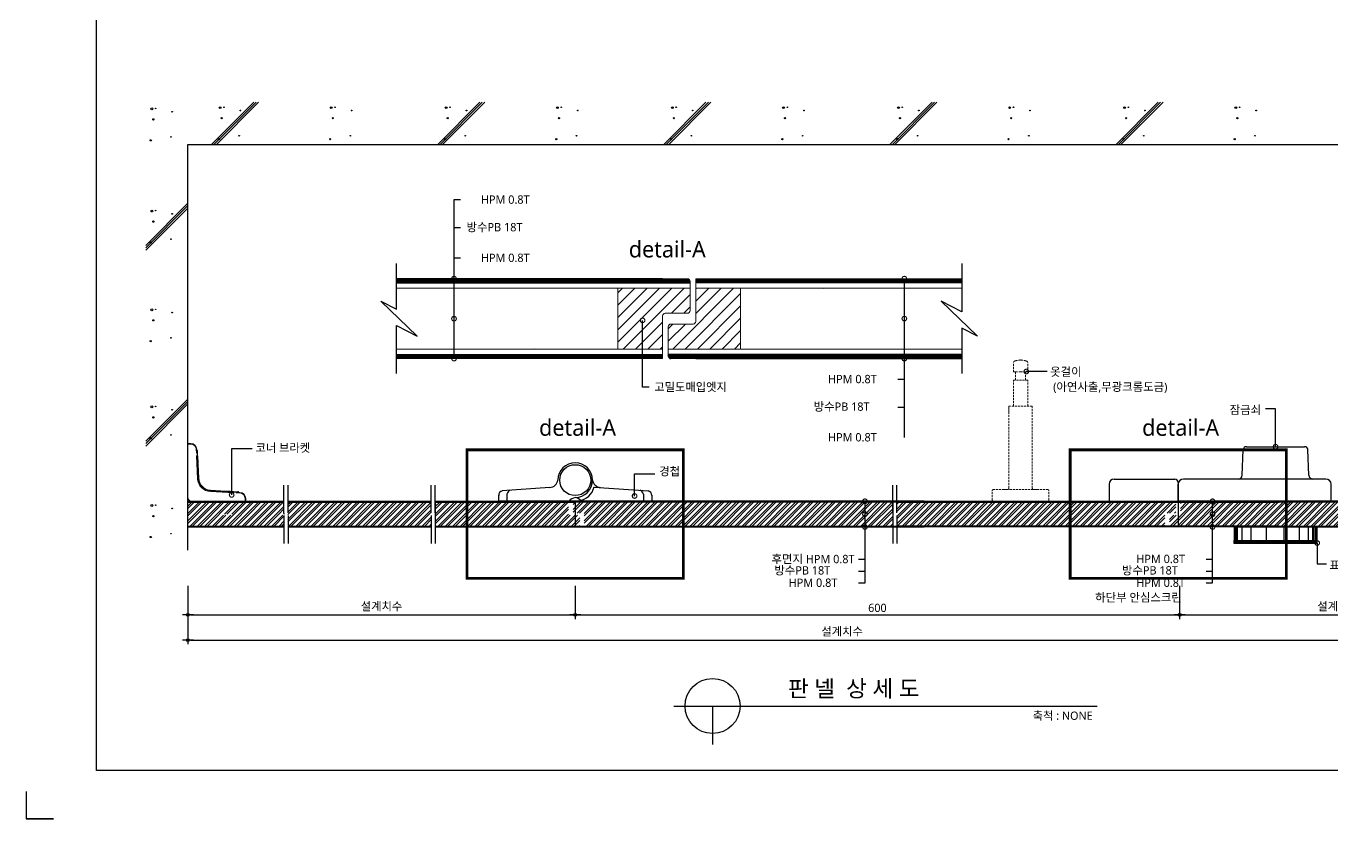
# Model space of a CAD drawing. Extents: x -255 to 8105, y -176 to 5714.
# Drawn here: x -255 to 4489, y -176 to 2705 of the extents above; entities that cross this region are included whole.
import ezdxf
from ezdxf.enums import TextEntityAlignment as Align

# ---------------------------------------------------------------- set-up
doc = ezdxf.new("R2010")
doc.units = 0
doc.header["$LTSCALE"] = 30
doc.linetypes.add('HIDDEN', pattern=[0.375, 0.25, -0.125])
doc.layers.get('0').update_dxf_attribs({"linetype": 'CONTINUOUS'})
doc.layers.get('DEFPOINTS').update_dxf_attribs({"linetype": 'CONTINUOUS'})
for name, color, linetype in [('02---제품선', 4, 'CONTINUOUS'), ('C', 2, 'CONTINUOUS'), ('DIM', 7, 'CONTINUOUS'), ('HAT', 8, 'CONTINUOUS'), ('HID', 9, 'HIDDEN'), ('jc panel', 4, 'CONTINUOUS'), ('TIT', 3, 'CONTINUOUS'), ('경첩', 4, 'CONTINUOUS'), ('문자', 3, 'CONTINUOUS'), ('부자재', 4, 'CONTINUOUS'), ('잠금쇠(회전형)', 4, 'CONTINUOUS'), ('치수', 1, 'CONTINUOUS'), ('판넬', 2, 'CONTINUOUS'), ('해치', 8, 'CONTINUOUS')]:
    doc.layers.add(name, color=color, linetype=linetype)
doc.styles.add('돋움', font='malgun.ttf')
doc.dimstyles.new('10', dxfattribs={"dimscale": 10, "dimtxt": 3, "dimasz": 1, "dimexe": 1.5, "dimexo": 2, "dimgap": 1, "dimtad": 1, "dimdec": 0, "dimlunit": 6, "dimtxsty": '돋움', "dimblk": 'DIMDOT', "dimcen": -1, "dimdle": 1.5, "dimclrt": 3, "dimazin": 3, "dimtfac": 1, "dimtdec": 0, "dimtix": 1, "dimtmove": 2, "dimatfit": 3, "dimldrblk": 'DIMDOT', "dimarcsym": 0})
pattern_1 = [(45, (-182504.132, -197852.349), (-13.4703842, 13.4703842), []), (45, (-182495.151, -197852.349), (-13.4703842, 13.4703842), [])]
pattern_2 = [(45, (47379.286, -6937.001), (-13.47038, 13.47038), []), (45, (47388.266, -6937.001), (-13.47038, 13.47038), [])]
pattern_3 = [(45, (47673.655, -14000), (-22.45064, 22.45064), [])]

# ---------------------------------------------------------------- blocks, each defined once
blk = doc.blocks.new('DIMDOT')
at = {"linetype": 'Continuous'}
blk.add_line((-2, 0), (2, 0), dxfattribs=at)
for radius in [0.5, 0.25]:
    blk.add_circle((0, 0), radius, dxfattribs=at)
blk = doc.blocks.new('*D564')
at = {"layer": 'DEFPOINTS', "color": 0}
for p in [(47967.1, -6070), (49374.2, -6070), (49374.2, -6195.7)]:
    blk.add_point(p, dxfattribs=at)
at = {"layer": 'DIM', "color": 0, "lineweight": -2, "ltscale": 10}
for p, q in [((47967.1, -6090), (47967.1, -6210.7)), ((49374.2, -6090), (49374.2, -6210.7)), ((47977.1, -6195.7), (49364.2, -6195.7))]:
    blk.add_line(p, q, dxfattribs=at)
at = {"layer": 'DIM', "color": 0, "lineweight": -2, "xscale": 10, "yscale": 10, "zscale": 10, "rotation": 180}
blk.add_blockref('DIMDOT', (47967.1, -6195.7), dxfattribs=at)
at = {"layer": 'DIM', "color": 0, "lineweight": -2, "xscale": 10, "yscale": 10, "zscale": 10}
blk.add_blockref('DIMDOT', (49374.2, -6195.7), dxfattribs=at)
at = {"layer": 'DIM', "color": 3, "insert": (48670.6, -6166.1), "char_height": 30, "attachment_point": 5, "style": '돋움'}
blk.add_mtext('설계치수', dxfattribs=at)
blk = doc.blocks.new('*D565')
at = {"layer": 'DEFPOINTS', "color": 0}
for p in [(47967.1, -6070), (52721, -6070), (52721, -6287.2)]:
    blk.add_point(p, dxfattribs=at)
at = {"layer": 'DIM', "color": 0, "lineweight": -2, "ltscale": 10}
for p, q in [((47967.1, -6090), (47967.1, -6302.2)), ((52721, -6090), (52721, -6302.2)), ((47977.1, -6287.2), (52711, -6287.2))]:
    blk.add_line(p, q, dxfattribs=at)
at = {"layer": 'DIM', "color": 0, "lineweight": -2, "xscale": 10, "yscale": 10, "zscale": 10, "rotation": 180}
blk.add_blockref('DIMDOT', (47967.1, -6287.2), dxfattribs=at)
at = {"layer": 'DIM', "color": 0, "lineweight": -2, "xscale": 10, "yscale": 10, "zscale": 10}
blk.add_blockref('DIMDOT', (52721, -6287.2), dxfattribs=at)
at = {"layer": 'DIM', "color": 3, "insert": (50344, -6257.5), "char_height": 30, "attachment_point": 5, "style": '돋움'}
blk.add_mtext('설계치수', dxfattribs=at)
blk = doc.blocks.new('_DOTSMALL')
at = {"color": 0, "linetype": 'ByBlock', "const_width": 0.5}
blk.add_lwpolyline([(-0.0625, 0, 1), (0.0625, 0, 1)], format="xyb", close=True, dxfattribs=at)
blk = doc.blocks.new('A$C63EC304E')
at = {"layer": '치수', "color": 1, "xscale": 2.5, "yscale": 2.5, "zscale": 2.5, "rotation": 234.3098741996962}
blk.add_blockref('_DOTSMALL', (0.31, 0.31), dxfattribs=at)
blk = doc.blocks.new('A$C2BC9653E')
at = {"layer": '치수', "xscale": 0.3333333333333333, "yscale": 0.3333333333333333, "zscale": 0.3333333333333333}
blk.add_blockref('A$C63EC304E', (0, 0), dxfattribs=at)
blk = doc.blocks.new('A$C7FC71301')
at = {"layer": '치수', "rotation": 180}
blk.add_blockref('A$C2BC9653E', (0.21, 0.21), dxfattribs=at)
blk = doc.blocks.new('A$C4A20372B')
at = {"layer": '치수'}
blk.add_blockref('A$C7FC71301', (0, 0), dxfattribs=at)
blk = doc.blocks.new('A$C566469F5')
at = {"layer": '치수'}
blk.add_blockref('A$C4A20372B', (0, 0), dxfattribs=at)
blk = doc.blocks.new('A$C7E317CD4')
at = {"layer": '해치', "xscale": 2, "yscale": 2, "zscale": 2}
blk.add_blockref('A$C566469F5', (0, 0), dxfattribs=at)
blk = doc.blocks.new('A$C601D7F27')
at = {"layer": '치수'}
blk.add_blockref('A$C7E317CD4', (0, 0), dxfattribs=at)
blk = doc.blocks.new('A$C38802C08')
at = {"layer": '치수'}
blk.add_blockref('A$C601D7F27', (0, 0), dxfattribs=at)
blk = doc.blocks.new('*D566')
at = {"layer": 'DEFPOINTS', "color": 0}
for p in [(51570.1, -6070), (52721, -6070), (52721, -6195.7)]:
    blk.add_point(p, dxfattribs=at)
at = {"layer": 'DIM', "color": 0, "lineweight": -2, "ltscale": 10}
for p, q in [((51570.1, -6090), (51570.1, -6210.7)), ((52721, -6090), (52721, -6210.7)), ((51580.1, -6195.7), (52711, -6195.7))]:
    blk.add_line(p, q, dxfattribs=at)
at = {"layer": 'DIM', "color": 0, "lineweight": -2, "xscale": 10, "yscale": 10, "zscale": 10, "rotation": 180}
blk.add_blockref('DIMDOT', (51570.1, -6195.7), dxfattribs=at)
at = {"layer": 'DIM', "color": 0, "lineweight": -2, "xscale": 10, "yscale": 10, "zscale": 10}
blk.add_blockref('DIMDOT', (52721, -6195.7), dxfattribs=at)
at = {"layer": 'DIM', "color": 3, "insert": (52145.5, -6166.1), "char_height": 30, "attachment_point": 5, "style": '돋움'}
blk.add_mtext('설계치수', dxfattribs=at)
blk = doc.blocks.new('*D567')
at = {"layer": 'DEFPOINTS', "color": 0}
for p in [(49374.2, -6070), (51570.1, -6070), (51570.1, -6195.7)]:
    blk.add_point(p, dxfattribs=at)
at = {"layer": 'DIM', "color": 0, "lineweight": -2, "ltscale": 10}
for p, q in [((49374.2, -6090), (49374.2, -6210.7)), ((51570.1, -6090), (51570.1, -6210.7)), ((49384.2, -6195.7), (51560.1, -6195.7))]:
    blk.add_line(p, q, dxfattribs=at)
at = {"layer": 'DIM', "color": 0, "lineweight": -2, "xscale": 10, "yscale": 10, "zscale": 10, "rotation": 180}
blk.add_blockref('DIMDOT', (49374.2, -6195.7), dxfattribs=at)
at = {"layer": 'DIM', "color": 0, "lineweight": -2, "xscale": 10, "yscale": 10, "zscale": 10}
blk.add_blockref('DIMDOT', (51570.1, -6195.7), dxfattribs=at)
at = {"layer": 'DIM', "color": 3, "insert": (50472.1, -6170.2), "char_height": 30, "attachment_point": 5, "style": '돋움'}
blk.add_mtext('600', dxfattribs=at)
blk = doc.blocks.new('A$C06B31977')
for p, q in [((1.26, 11.06), (1.26, 21.17)), ((1.26, 10.11), (1.26, 0))]:
    blk.add_line(p, q)
blk = doc.blocks.new('UNI-17', base_point=(47634, -6761))
h = blk.add_hatch()
h.set_pattern_fill('STEEL', color=252)
h.set_pattern_definition([(45, (47647.5265, -7015.817), (-2.245064, 2.245064), []), (45, (47647.5265, -7014.2294), (-2.245064, 2.245064), [])])
h.paths.add_polyline_path([(49519.6, -4973.9), (48935.9, -4973.9, -0.414214), (48933.8, -4975.9), (48933.8, -4988.4), (49519.6, -4988.4)])
h.paths.add_polyline_path([(49781.6, -4973.9), (49691.6, -4973.9), (49519.6, -4973.9), (49519.6, -4988.4), (49791.6, -4988.4), (49791.6, -4983.9, 0.414214)])
h.paths.add_polyline_path([(48933.8, -4975.9), (48933.8, -4973.9), (48725.3, -4973.9), (48725.3, -4988.4), (48933.8, -4988.4)])
h.paths.add_polyline_path([(49691.6, -5249.7), (48933.8, -5249.7), (48933.8, -5262.2, -0.414214), (48935.9, -5264.3), (49689.6, -5264.3, -0.427305), (49691.6, -5262.1)])
h.paths.add_polyline_path([(48933.8, -5249.7), (48725.3, -5249.7), (48725.3, -5264.3), (48931.7, -5264.3, -0.156999), (48932.1, -5263, -0.241509), (48933.8, -5262.2)])
h.paths.add_polyline_path([(49984.2, -5249.7), (49712.2, -5249.7), (49712.2, -5254.3, 0.414214), (49722.2, -5264.3), (49812.2, -5264.3), (49984.2, -5264.3)])
h.paths.add_polyline_path([(50570, -5249.7), (49984.2, -5249.7), (49984.2, -5264.3), (50567.9, -5264.3, -0.414214), (50570, -5262.2)])
h.paths.add_polyline_path([(50570, -4975.9, -0.414214), (50567.9, -4973.9), (49812.2, -4973.9), (49812.2, -4988.4), (50570, -4988.4)])
h.paths.add_polyline_path([(50778.5, -4973.9), (50572.1, -4973.9, -0.156999), (50571.7, -4975.1, -0.241509), (50570, -4975.9), (50570, -4988.4), (50778.5, -4988.4)])
h.paths.add_polyline_path([(50778.5, -5249.7), (50570, -5249.7), (50570, -5262.2, -0.241509), (50571.7, -5263, -0.156999), (50572.1, -5264.3), (50778.5, -5264.3)])
h = blk.add_hatch()
h.set_pattern_fill('ANSI31', color=5, scale=10)
h.set_pattern_definition(pattern_3)
h.paths.add_polyline_path([(49781.6, -5099.3, 0.414214), (49791.6, -5089.3), (49791.6, -5008.4), (49528.8, -5008.4), (49528.8, -5229.7), (49691.6, -5229.7), (49691.6, -5109.3, -0.414214), (49701.6, -5099.3)])
h = blk.add_hatch()
h.set_pattern_fill('ANSI31', color=5, scale=10)
h.set_pattern_definition(pattern_3)
edge = h.paths.add_edge_path()
edge.add_line((49975, -5008.4), (49812.2, -5008.4))
edge.add_line((49812.2, -5008.4), (49812.2, -5128.8))
edge.add_arc((49802.2, -5128.8), 10, 270, 360, ccw=False)
edge.add_line((49802.2, -5138.8), (49722.2, -5138.8))
edge.add_arc((49722.2, -5148.8), 10, 90, 180)
edge.add_line((49712.2, -5148.8), (49712.2, -5229.7))
edge.add_line((49712.2, -5229.7), (49975, -5229.7))
edge.add_line((49975, -5229.7), (49975, -5008.4))
at = {"layer": 'HAT'}
h = blk.add_hatch(dxfattribs=at)
h.set_pattern_fill('ANSI32', color=256, scale=2, style=0)
h.set_pattern_definition(pattern_1)
h.paths.add_polyline_path([(47967.1, -5786.2), (47967.1, -5829.5), (48086.1, -5829.5), (48086.1, -5786.2)])
h.paths.add_polyline_path([(48086.1, -5829.5), (48127.6, -5829.5), (48127.6, -5786.2), (48086.1, -5786.2)])
edge = h.paths.add_edge_path()
edge.add_line((48127.6, -5786.2), (48127.6, -5829.5))
edge.add_line((48127.6, -5829.5), (48323.9, -5829.5))
edge.add_spline(control_points=[(48323.9, -5829.5), (48324.2, -5828.7), (48320.9, -5827), (48316.1, -5825)], knot_values=[3.353086, 3.353086, 3.353086, 3.353086, 4.456955, 4.456955, 4.456955, 4.456955], degree=3, periodic=0)
edge.add_line((48316.1, -5825), (48316.1, -5786.2))
edge.add_line((48316.1, -5786.2), (48127.6, -5786.2))
edge = h.paths.add_edge_path()
edge.add_line((48316.1, -5872.9), (48316.1, -5834.6))
edge.add_spline(control_points=[(48316.1, -5834.6), (48310.4, -5832.5), (48299.9, -5828.4), (48316.3, -5830.2), (48321, -5830.1)], knot_values=[0.228113, 0.228113, 0.228113, 0.228113, 1.423798, 2.82262, 2.82262, 2.82262, 2.82262], degree=3, periodic=0)
edge.add_line((48304, -5829.5), (48127.6, -5829.5))
edge.add_line((48127.6, -5829.5), (48127.6, -5833))
edge.add_line((48127.6, -5833), (48086.1, -5833))
edge.add_line((48086.1, -5833), (48086.1, -5829.5))
edge.add_line((48086.1, -5829.5), (47967.1, -5829.5))
edge.add_line((47967.1, -5829.5), (47967.1, -5872.9))
edge.add_line((47967.1, -5872.9), (48316.1, -5872.9))
h = blk.add_hatch(dxfattribs=at)
h.set_pattern_fill('ANSI32', color=256, scale=2, style=0)
h.set_pattern_definition([(45, (48590.94, -5829.523), (-13.4704, 13.4704), []), (45, (48599.92, -5829.523), (-13.4704, 13.4704), [])])
h.paths.add_polyline_path([(48851.2, -5786.2), (48330.7, -5786.2), (48330.7, -5872.9), (48851.2, -5872.9)])
h = blk.add_hatch(dxfattribs=at)
h.set_pattern_fill('ANSI32', color=256, scale=2, style=0)
h.set_pattern_definition(pattern_2)
h.paths.add_polyline_path([(48865.8, -5786.2), (48865.8, -5872.9), (49390.4, -5872.9), (49390.4, -5832.9), (49350.4, -5832.9), (49350.4, -5786.2)])
h = blk.add_hatch(dxfattribs=at)
h.set_pattern_fill('ANSI32', color=256, scale=2, style=0)
h.set_pattern_definition(pattern_2)
h.paths.add_polyline_path([(50527.8, -5872.9), (50527.8, -5786.2), (49367.1, -5786.2), (49367.1, -5826.2), (49407.1, -5826.2), (49407.1, -5872.9)])
h = blk.add_hatch(dxfattribs=at)
h.set_pattern_fill('ANSI32', color=256, scale=2, style=0)
h.set_pattern_definition(pattern_1)
edge = h.paths.add_edge_path()
edge.add_line((51161.2, -5786.2), (50542.5, -5786.2))
edge.add_line((50542.5, -5786.2), (50542.5, -5825))
edge.add_spline(control_points=[(50542.5, -5825), (50547.3, -5827), (50550.6, -5828.7), (50550.3, -5829.5)], knot_values=[3.353086, 3.353086, 3.353086, 3.353086, 4.456955, 4.456955, 4.456955, 4.456955], degree=3, periodic=0)
edge.add_line((50550.5, -5829.5), (51161.2, -5829.5))
edge.add_line((51161.2, -5829.5), (51161.2, -5786.2))
h.paths.add_polyline_path([(51556.8, -5786.2), (51161.2, -5786.2), (51161.2, -5829.5), (51516.8, -5829.5), (51516.8, -5826.2), (51556.8, -5826.2)])
h.paths.add_polyline_path([(51516.8, -5829.5), (51161.2, -5829.5), (51161.2, -5872.9), (51516.8, -5872.9)])
edge = h.paths.add_edge_path()
edge.add_line((51161.2, -5829.5), (50550.3, -5829.5))
edge.add_spline(control_points=[(50550.3, -5829.5), (50550.2, -5829.7), (50548.3, -5830.9), (50525.2, -5828), (50536.8, -5832.5), (50542.5, -5834.6)], knot_values=[0.228113, 0.228113, 0.228113, 0.228113, 0.492187, 2.157402, 3.353086, 3.353086, 3.353086, 3.353086], degree=3, periodic=0)
edge.add_spline(control_points=[(50535.6, -5829.7), (50535.4, -5829.8), (50534.9, -5830), (50533.6, -5830.1), (50532.7, -5830.1)], knot_values=[2.82262, 2.82262, 2.82262, 2.82262, 3.015951, 3.282344, 3.282344, 3.282344, 3.282344], degree=3, periodic=0)
edge.add_line((50542.5, -5834.6), (50542.5, -5872.9))
edge.add_line((50542.5, -5872.9), (51161.2, -5872.9))
edge.add_line((51161.2, -5872.9), (51161.2, -5829.5))
h = blk.add_hatch(dxfattribs=at)
h.set_pattern_fill('ANSI32', color=256, scale=2, style=0)
h.set_pattern_definition([(45, (51927.938, -5829.523), (-13.4704, 13.4704), []), (45, (51936.918, -5829.523), (-13.4704, 13.4704), [])])
h.paths.add_polyline_path([(52322.4, -5786.2), (51573.4, -5786.2), (51573.4, -5832.9), (51533.4, -5832.9), (51533.4, -5872.9), (52322.4, -5872.9)])
for p, q in [((47967.1, -4485.8), (53138.7, -4485.8)), ((47967.1, -5960.8), (47967.1, -4485.8))]:
    blk.add_line(p, q)
at = {"color": 4}
for p, q in [((50278.5, -5009.3), (50277.5, -5008.4)), ((49225.3, -5228.8), (49226.3, -5229.7))]:
    blk.add_line(p, q, dxfattribs=at)
at = {"color": 2}
for p, q in [((48865.8, -5782.9), (48865.8, -5876.2)), ((49374.2, -5782.9), (49374.2, -5876.2)), ((50527.8, -5786.2), (50527.8, -5872.9)), ((51565.1, -5782.9), (51565.1, -5876.2)), ((47379.3, -6837), (47379.3, -6937)), ((47379.3, -6837), (47379.3, -6937)), ((47379.3, -6837), (47379.3, -6937)), ((47379.3, -6837), (47379.3, -6937)), ((47379.3, -6937), (47479.3, -6937)), ((47379.3, -6937), (47379.3, -6937)), ((47379.3, -6937), (47379.3, -6937)), ((47479.3, -6937), (47379.3, -6937))]:
    blk.add_line(p, q, dxfattribs=at)
for points in [[(47634.4, -1222.8), (54886.8, -1222.8), (54886.8, -6761.2), (47634.4, -6761.2)], [(47634.4, -1222.8), (54886.8, -1222.8), (54886.8, -6761.2), (47634.4, -6761.2)], [(47634.4, -1222.8), (55616.4, -1222.8), (55616.4, -6761.2), (47634.4, -6761.2)]]:
    blk.add_lwpolyline(points, close=True, dxfattribs=at)
at = {"color": 2, "linetype": 'HIDDEN', "ltscale": 5, "const_width": 10}
for points in [[(48981.5, -5595.8), (49766.8, -5595.8), (49766.8, -6063.2), (48981.5, -6063.2)], [(51172.5, -5595.8), (51957.7, -5595.8), (51957.7, -6063.2), (51172.5, -6063.2)]]:
    blk.add_lwpolyline(points, close=True, dxfattribs=at)
at = {"layer": '02---제품선'}
for p, q in [((51797.8, -5687.7), (51801, -5596.3)), ((51813.4, -5584.4), (52024, -5584.4)), ((52039.6, -5687.7), (52036.4, -5596.3)), ((51313.9, -5720.8), (51313.9, -5782.9)), ((51332.5, -5702.2), (51552.7, -5702.2)), ((51565.1, -5714.6), (51565.1, -5782.9)), ((51565.1, -5782.9), (51565.1, -5720.8)), ((51769.8, -5702.2), (51583.7, -5702.2)), ((51782.8, -5702.2), (51769.8, -5702.2)), ((52054.6, -5702.2), (51782.8, -5702.2)), ((52101.7, -5702.2), (52054.6, -5702.2)), ((52120.3, -5782.9), (52120.3, -5720.8)), ((51313.9, -5782.9), (51565.1, -5782.9)), ((52120.3, -5782.9), (51565.1, -5782.9))]:
    blk.add_line(p, q, dxfattribs=at)
for centre, radius, start, end in [((51813.4, -5596.8), 12.4, 90, 178), ((52024, -5596.8), 12.4, 2, 90), ((51782.8, -5687.2), 15, 270, 358), ((52054.6, -5687.2), 15, 182, 270), ((51332.5, -5720.8), 18.6, 90, 180), ((51552.7, -5714.6), 12.4, 0, 90), ((51583.7, -5720.8), 18.6, 90, 180), ((52101.7, -5720.8), 18.6, 0, 90)]:
    blk.add_arc(centre, radius, start, end, dxfattribs=at)
at = {"layer": 'C'}
for p, q in [((48725.3, -4988.4), (49791.6, -4988.4)), ((50778.5, -4988.4), (49812.2, -4988.4)), ((48725.3, -5249.7), (49691.6, -5249.7)), ((50778.5, -5249.7), (49712.2, -5249.7)), ((47967.1, -5786.2), (48316.1, -5786.2)), ((48330.7, -5786.2), (48851.2, -5786.2)), ((48865.8, -5786.2), (49374.2, -5786.2)), ((50642, -5786.2), (49374.2, -5786.2)), ((50542.5, -5786.2), (51565.1, -5786.2)), ((51565.1, -5786.2), (51932.2, -5786.2)), ((52322.4, -5786.2), (51932.2, -5786.2)), ((47967.1, -5872.9), (48316.1, -5872.9)), ((48330.7, -5872.9), (48851.2, -5872.9)), ((48865.8, -5872.9), (49390.4, -5872.9)), ((49374.2, -5872.9), (50642, -5872.9)), ((51565.1, -5872.9), (50542.5, -5872.9)), ((51932.2, -5872.9), (51565.1, -5872.9)), ((51932.2, -5872.9), (52322.4, -5872.9))]:
    blk.add_line(p, q, dxfattribs=at)
at = {"layer": 'HID', "lineweight": 15}
for p, q in [((50966.2, -5312.7), (50966.2, -5277.2)), ((50966.2, -5312.7), (50974.1, -5312.7)), ((50974.1, -5312.7), (50992.2, -5312.7)), ((50974.1, -5312.7), (50974.1, -5342.5)), ((51010.3, -5312.7), (50992.2, -5312.7)), ((51018.2, -5312.7), (51010.3, -5312.7)), ((51010.3, -5312.7), (51010.3, -5342.5)), ((51018.2, -5312.7), (51018.2, -5277.2)), ((50966.2, -5437.6), (50966.2, -5342.5)), ((51018.2, -5342.5), (50966.2, -5342.5)), ((51018.2, -5437.6), (51018.2, -5342.5)), ((51034.9, -5437.6), (50949.5, -5437.6)), ((50949.5, -5461.3), (50949.5, -5437.6)), ((50949.5, -5735.2), (50949.5, -5437.6)), ((51034.9, -5735.2), (51034.9, -5437.6)), ((50944.5, -5740.2), (50894, -5740.2)), ((51049.9, -5740.2), (50934.5, -5740.2)), ((51039.9, -5740.2), (51090.4, -5740.2)), ((50889, -5777.9), (50889, -5745.2)), ((51090.4, -5782.9), (50894, -5782.9)), ((51095.4, -5777.9), (51095.4, -5745.2)), ((51643.8, -5782.9), (51675.4, -5782.9)), ((51675.4, -5782.9), (51865.4, -5782.9))]:
    blk.add_line(p, q, dxfattribs=at)
for centre, radius, start, end in [((50974.9, -5282.4), 10.2, 101.3021, 148.9655), ((50997.2, -5354.6), 85.6, 93.3455, 106.4545), ((50987.2, -5354.6), 85.6, 73.5455, 86.6545), ((51009.5, -5282.4), 10.2, 31.0345, 78.6979), ((50894, -5745.2), 5, 90, 180), ((50944.5, -5735.2), 5, 270, 0), ((51039.9, -5735.2), 5, 180, 270), ((51090.4, -5745.2), 5, 0, 90), ((50894, -5777.9), 5, 180, 270), ((51090.4, -5777.9), 5, 270, 0)]:
    blk.add_arc(centre, radius, start, end, dxfattribs=at)
at = {"layer": 'jc panel', "color": 3, "lineweight": 20}
for p, q in [((49812.2, -4973.9), (49812.2, -5128.8)), ((48725.3, -5008.4), (49791.6, -5008.4)), ((49528.8, -5008.4), (49528.8, -5229.7)), ((49791.6, -5089.3), (49791.6, -4983.9)), ((50778.5, -5008.4), (49812.2, -5008.4)), ((49975, -5008.4), (49975, -5229.7)), ((49691.6, -5109.3), (49691.6, -5264.3)), ((49701.6, -5099.3), (49781.6, -5099.3)), ((49712.2, -5254.3), (49712.2, -5148.8)), ((49802.2, -5138.8), (49722.2, -5138.8)), ((48725.3, -5229.7), (49691.6, -5229.7)), ((50778.5, -5229.7), (49712.2, -5229.7))]:
    blk.add_line(p, q, dxfattribs=at)
for centre, start, end in [((49781.6, -4983.9), 0, 90), ((49701.6, -5109.3), 90, 180), ((49781.6, -5089.3), 270, 0), ((49722.2, -5148.8), 90, 180), ((49802.2, -5128.8), 270, 0)]:
    blk.add_arc(centre, 10, start, end, dxfattribs=at)
at = {"layer": 'TIT', "color": 7}
for p, q in [((49733.1, -6526.8), (51270.9, -6526.8)), ((49873.1, -6526.8), (49873.1, -6666.8))]:
    blk.add_line(p, q, dxfattribs=at)
blk.add_circle((49873.1, -6526.8), 100, dxfattribs=at)
at = {"layer": '경첩', "color": 4, "linetype": 'Continuous', "lineweight": 15}
for p, q in [((47967.1, -5572.9), (47977.7, -5572.9)), ((47967.1, -5575.2), (47967.1, -5572.9)), ((47967.1, -5595.3), (47967.1, -5575.2)), ((47977.7, -5575.2), (47967.1, -5575.2)), ((47967.1, -5598.5), (47967.1, -5596.2)), ((47977.7, -5575.2), (47977.7, -5572.9)), ((47997.9, -5607.4), (47997.3, -5593.9)), ((47999.6, -5593.8), (48000.7, -5617.1)), ((47967.1, -5598.5), (47967.1, -5768.9)), ((48002.3, -5700.9), (47998.4, -5617.2)), ((48001.4, -5598.4), (47999.9, -5599.9)), ((48002.4, -5603.9), (48000.2, -5606.2)), ((48000.7, -5617.1), (48004.7, -5700.8)), ((48003.6, -5629.2), (48001.4, -5631.4)), ((48003.9, -5635.5), (48001.7, -5637.7)), ((48004.1, -5638.6), (48001.8, -5640.8)), ((48004.4, -5644.9), (48002.1, -5647.1)), ((48002.4, -5603.9), (48003.6, -5629.2)), ((48004.1, -5638.6), (48004.4, -5644.9)), ((48004.5, -5648.1), (48002.3, -5650.3)), ((48005.8, -5674.8), (48003.5, -5677.1)), ((48005.8, -5674.9), (48003.5, -5677.2)), ((48006, -5678.9), (48003.7, -5681.1)), ((48006.1, -5681.1), (48003.8, -5683.3)), ((48006.5, -5689.7), (48004.2, -5691.9)), ((48006.5, -5690.6), (48004.3, -5692.8)), ((48004.5, -5648.1), (48005.8, -5674.8)), ((48005.8, -5674.9), (48006, -5678.9)), ((48006.1, -5681.1), (48006.5, -5689.7)), ((48006.5, -5689.7), (48006.5, -5690.6)), ((48006.5, -5690.6), (48006.7, -5693.8)), ((48006.7, -5693.8), (48004.4, -5696)), ((48006.7, -5694.7), (48004.5, -5696.9)), ((48007.2, -5703.2), (48005.1, -5705.3)), ((48007.4, -5705.3), (48005.4, -5707.3)), ((48008.1, -5708.7), (48006.2, -5710.7)), ((48006.2, -5710.7), (48008.1, -5708.8)), ((48006.7, -5693.8), (48006.7, -5694.7)), ((48006.7, -5694.7), (48007, -5700.7)), ((48009.5, -5713.6), (48007.7, -5715.4)), ((48011.1, -5717.4), (48009.3, -5719.1)), ((48012.2, -5719.6), (48010.5, -5721.3)), ((48014.7, -5723.7), (48013, -5725.4)), ((48016.1, -5725.6), (48014.4, -5727.3)), ((48026.2, -5735.2), (48024.6, -5736.9)), ((48028.2, -5736.5), (48026.5, -5738.2)), ((48032.5, -5738.8), (48030.8, -5740.6)), ((48034.8, -5739.8), (48033, -5741.6)), ((47981.1, -5782.9), (48151.4, -5782.9)), ((48039.8, -5741.5), (48037.9, -5743.4)), ((48132.7, -5751.5), (48049, -5747.6)), ((48049.1, -5745.3), (48132.8, -5749.2)), ((48049.2, -5742.9), (48051.4, -5743)), ((48049.2, -5742.9), (48105, -5745.6)), ((48051.4, -5743), (48049.2, -5745.3)), ((48105, -5745.6), (48102.8, -5747.8)), ((48111.3, -5745.9), (48109.1, -5748.1)), ((48114.4, -5746), (48112.2, -5748.2)), ((48120.8, -5746.3), (48118.5, -5748.5)), ((48120.8, -5746.3), (48150.7, -5747.7)), ((48132.8, -5749.2), (48156.2, -5750.3)), ((48156, -5752.6), (48142.5, -5752)), ((48151.5, -5748.5), (48150, -5750)), ((48151.5, -5748.5), (48150.7, -5747.7)), ((48153.7, -5782.9), (48151.4, -5782.9)), ((48174.7, -5782.9), (48154.7, -5782.9)), ((48174.7, -5782.9), (48174.7, -5772.2)), ((48174.7, -5772.2), (48177.1, -5772.2)), ((48177.1, -5782.9), (48174.7, -5782.9)), ((48177.1, -5772.2), (48177.1, -5782.9))]:
    blk.add_line(p, q, dxfattribs=at)
at = {"layer": '경첩', "color": 4, "linetype": 'Continuous', "lineweight": 15, "flags": 128}
for points in [[(47997.3, -5593.9), (47997.7, -5593.8), (47998.2, -5593.8), (47998.6, -5593.8), (47998.9, -5593.8), (47999.2, -5593.8), (47999.4, -5593.8), (47999.6, -5593.8), (47999.6, -5593.8)], [(48000.7, -5617.1), (48000.7, -5617.1), (48000.5, -5617.1), (48000.3, -5617.1), (48000, -5617.1), (47999.7, -5617.1), (47999.3, -5617.2), (47998.8, -5617.2), (47998.4, -5617.2)], [(48002.2, -5599.2), (48002, -5599), (48001.9, -5598.8), (48001.7, -5598.7), (48001.6, -5598.6), (48001.5, -5598.5), (48001.4, -5598.4), (48001.4, -5598.4), (48001.4, -5598.4)], [(48002.2, -5599.2), (48002.2, -5600.2), (48002.3, -5601.3), (48002.4, -5602.6), (48002.4, -5603.9)], [(48003.6, -5629.2), (48003.7, -5630.4), (48003.7, -5631.6), (48003.8, -5632.7), (48003.8, -5633.6), (48003.9, -5634.4), (48003.9, -5635), (48003.9, -5635.3), (48003.9, -5635.5)], [(48005.8, -5674.8), (48005.8, -5674.9), (48005.8, -5674.9)], [(48006, -5678.9), (48006, -5679.6), (48006, -5680.3), (48006.1, -5681.1)], [(48004.7, -5700.8), (48004.6, -5700.8), (48004.5, -5700.8), (48004.3, -5700.9), (48004, -5700.9), (48003.6, -5700.9), (48003.2, -5700.9), (48002.8, -5700.9), (48002.3, -5700.9)], [(48007.2, -5703.2), (48007.4, -5704.7), (48007.4, -5705.3)], [(48008.1, -5708.7), (48008.1, -5708.7), (48008.1, -5708.7)], [(48049.1, -5745.3), (48049.1, -5745.3), (48049.1, -5745.4), (48049.1, -5745.7), (48049, -5745.9), (48049, -5746.3), (48049, -5746.7), (48049, -5747.1), (48049, -5747.6)], [(48105, -5745.6), (48106.1, -5745.6), (48107.2, -5745.7), (48108.1, -5745.7), (48109, -5745.7), (48109.8, -5745.8), (48110.5, -5745.8), (48110.9, -5745.8), (48111.2, -5745.8), (48111.3, -5745.9)], [(48114.4, -5746), (48114.6, -5746), (48114.9, -5746), (48115.5, -5746.1), (48116.3, -5746.1), (48117.3, -5746.1), (48118.3, -5746.2), (48119.5, -5746.2), (48120.8, -5746.3)], [(48132.8, -5749.2), (48132.8, -5749.2), (48132.8, -5749.4), (48132.8, -5749.6), (48132.8, -5749.9), (48132.8, -5750.2), (48132.8, -5750.6), (48132.7, -5751.1), (48132.7, -5751.5)], [(48156, -5752.6), (48156.1, -5752.2), (48156.1, -5751.7), (48156.1, -5751.3), (48156.1, -5751), (48156.1, -5750.7), (48156.1, -5750.5), (48156.1, -5750.3), (48156.2, -5750.3)]]:
    blk.add_lwpolyline(points, dxfattribs=at)
at = {"layer": '경첩', "color": 4, "linetype": 'Continuous', "lineweight": 15}
for centre, radius, start, end in [((47977.7, -5594.8), 21.9, 2.6983, 90), ((47977.7, -5594.8), 19.6, 2.6983, 90), ((48051.3, -5698.6), 49, 182.6983, 267.3017), ((48051.3, -5698.6), 46.7, 182.6983, 267.3017), ((48051.3, -5698.6), 44.3, 182.6983, 185.9088), ((48051.3, -5698.6), 44.3, 188.6056, 193.1623), ((48051.3, -5698.6), 44.3, 193.2431, 199.766), ((48051.3, -5698.6), 44.3, 199.766, 204.9948), ((48051.3, -5698.6), 44.3, 208.1736, 214.3849), ((48051.3, -5698.6), 44.3, 214.3855, 217.4388), ((48051.3, -5698.6), 44.3, 217.4392, 235.6151), ((48051.3, -5698.7), 44.3, 235.6142, 238.7009), ((48051.3, -5698.6), 44.3, 238.7002, 245.0052), ((48051.3, -5698.6), 44.3, 248.2494, 255.0002), ((47981.1, -5768.9), 14, 180, 270), ((48051.3, -5698.6), 44.3, 255, 267.3017), ((48155.1, -5772.2), 19.6, 0, 87.3017), ((48155.1, -5772.2), 21.9, 0, 87.3017)]:
    blk.add_arc(centre, radius, start, end, dxfattribs=at)
at = {"layer": '부자재'}
for p, q in [((49282, -5732.8), (49109.1, -5744.9)), ((49442.9, -5730.9), (49638.9, -5744.8)), ((49096.1, -5760.8), (49096.1, -5782.9)), ((49374.2, -5782.9), (49096.1, -5782.9)), ((49126.1, -5756.7), (49126.1, -5782.9)), ((49388.4, -5782.9), (49652.2, -5782.9)), ((49622.2, -5756.7), (49622.2, -5782.9)), ((49652.2, -5760.8), (49652.2, -5782.9))]:
    blk.add_line(p, q, dxfattribs=at)
at = {"layer": '부자재', "color": 1}
blk.add_circle((49374.2, -5705.9), 56.2, dxfattribs=at)
at = {"layer": '부자재'}
for centre, radius, start, end in [((49374.2, -5705.9), 63, 270, 180), ((49280.4, -5701.8), 31, 272.9231, 352.4724), ((49376.4, -5714.2), 68.6, 280.084, 345.9792), ((49467.9, -5701.8), 31, 187.5276, 267.0769), ((49112.9, -5761.2), 16.8, 101.7765, 181.6712), ((49146.6, -5762.3), 21.2, 113.4077, 164.5497), ((49382.7, -5807.4), 39.5, 102.5267, 141.5475), ((49365.6, -5807.4), 39.5, 43.1003, 77.4733), ((49601.8, -5762.3), 21.2, 15.4503, 67.3004), ((49635.4, -5761.2), 16.8, 358.3288, 78.2235)]:
    blk.add_arc(centre, radius, start, end, dxfattribs=at)
at = {"layer": '잠금쇠(회전형)', "linetype": 'Continuous', "lineweight": 15}
for p, q in [((51768.5, -5876.9), (52068.9, -5876.9)), ((51768.5, -5876.9), (51768.5, -5925.2)), ((51769.4, -5876.9), (51769.4, -5925.2)), ((52068.9, -5876.9), (52068.9, -5925.2)), ((51767.5, -5925.2), (52069.9, -5925.2)), ((51767.5, -5934.5), (51767.5, -5925.2)), ((52069.9, -5934.5), (52069.9, -5925.2)), ((51767.5, -5934.2), (52069.9, -5934.2))]:
    blk.add_line(p, q, dxfattribs=at)
at = {"layer": '치수'}
for p, q in [((48933.8, -4687.1), (48933.8, -5264.3)), ((48957.6, -4687.1), (48933.8, -4687.1)), ((48957.6, -4788.9), (48933.8, -4788.9)), ((48957.6, -4898.7), (48933.8, -4898.7)), ((50570, -5551), (50570, -4973.9)), ((49618.9, -5368.2), (49618.9, -5125.3)), ((51089.1, -5311.3), (51013.1, -5311.3)), ((50546.2, -5339.4), (50570, -5339.4)), ((49642.6, -5368.2), (49618.9, -5368.2)), ((50546.2, -5441.1), (50570, -5441.1)), ((51918.7, -5447.1), (51882, -5447.1)), ((51918.7, -5584.4), (51918.7, -5447.1)), ((48126.5, -5591.2), (48200.7, -5591.2)), ((48126.5, -5759.6), (48126.5, -5591.2)), ((49589.8, -5763.6), (49589.8, -5682.7)), ((49589.8, -5682.7), (49663.9, -5682.7)), ((50427.1, -6079.4), (50427.1, -5782.9)), ((51690, -6079.4), (51690, -5782.9)), ((52069.9, -5934.5), (52069.9, -6010.2)), ((50403.3, -5992.6), (50427.1, -5992.6)), ((51666.2, -5992.6), (51690, -5992.6)), ((52069.9, -6010.2), (52104.2, -6010.2)), ((50403.3, -6036.2), (50427.1, -6036.2)), ((51666.2, -6036.2), (51690, -6036.2)), ((50403.3, -6079.4), (50427.1, -6079.4)), ((51666.2, -6079.4), (51690, -6079.4))]:
    blk.add_line(p, q, dxfattribs=at)
for points in [[(48725.3, -5318.9), (48725.3, -5143.8), (48800.1, -5182.6), (48668.3, -5055.5), (48725.3, -5084.9), (48725.3, -4919.2)], [(50778.5, -4919.2), (50778.5, -5094.3), (50703.7, -5055.5), (50835.5, -5182.6), (50778.5, -5153.2), (50778.5, -5318.9)]]:
    blk.add_lwpolyline(points, dxfattribs=at)
at = {"layer": '판넬', "color": 1}
for p, q in [((49691.6, -4973.9), (48725.3, -4973.9)), ((49691.6, -4973.9), (49781.6, -4973.9)), ((49812.2, -4973.9), (50778.5, -4973.9)), ((49691.6, -5264.3), (48725.3, -5264.3)), ((49812.2, -5264.3), (49722.2, -5264.3)), ((49812.2, -5264.3), (50778.5, -5264.3)), ((47967.1, -5782.9), (48316.1, -5782.9)), ((48330.7, -5782.9), (48851.2, -5782.9)), ((48865.8, -5782.9), (49353.7, -5782.9)), ((50642, -5782.9), (49374.2, -5782.9)), ((50542.5, -5782.9), (51560.1, -5782.9)), ((51570.1, -5782.9), (51932.2, -5782.9)), ((52322.4, -5782.9), (51932.2, -5782.9)), ((47967.1, -5876.2), (48316.1, -5876.2)), ((48330.7, -5876.2), (48851.2, -5876.2)), ((48865.8, -5876.2), (49393.7, -5876.2)), ((49374.2, -5876.2), (50642, -5876.2)), ((51565.1, -5876.2), (50542.5, -5876.2)), ((51932.2, -5876.2), (51565.1, -5876.2)), ((51932.2, -5876.2), (52322.4, -5876.2))]:
    blk.add_line(p, q, dxfattribs=at)
blk.add_arc((49722.2, -5254.3), 10, 180, 270, dxfattribs=at)
at = {"layer": '해치'}
for p, q in [((48053, -4485.8), (48206.1, -4332.7)), ((48070.6, -4485.8), (48223.7, -4332.7)), ((48874.5, -4485.8), (49027.7, -4332.7)), ((48892.2, -4485.8), (49045.3, -4332.7)), ((49696.1, -4485.8), (49849.2, -4332.7)), ((49713.8, -4485.8), (49866.9, -4332.7)), ((50517.7, -4485.8), (50670.8, -4332.7)), ((50535.3, -4485.8), (50688.5, -4332.7)), ((51339.3, -4485.8), (51492.4, -4332.7)), ((51356.9, -4485.8), (51510, -4332.7)), ((47813.9, -4852.7), (47967.1, -4699.6)), ((47813.9, -4870.4), (47967.1, -4717.2)), ((47813.9, -5564.4), (47967.1, -5411.2)), ((47813.9, -5582), (47967.1, -5428.9)), ((51771.2, -5876.9), (51771.2, -5925.2)), ((51774.2, -5876.9), (51774.2, -5925.2)), ((51779.4, -5876.9), (51779.4, -5925.2)), ((51795.7, -5876.9), (51795.7, -5925.2)), ((51829, -5876.9), (51829, -5925.2)), ((51884.6, -5876.9), (51884.6, -5925.2)), ((51948.2, -5876.9), (51948.2, -5925.2)), ((52003.8, -5876.9), (52003.8, -5925.2)), ((52037.1, -5876.9), (52037.1, -5925.2)), ((52053.4, -5876.9), (52053.4, -5925.2)), ((52058, -5876.9), (52058, -5925.2)), ((52063.2, -5876.9), (52063.2, -5925.2)), ((52066.1, -5876.9), (52066.1, -5925.2)), ((52068, -5876.9), (52068, -5925.2)), ((51767.5, -5928.3), (52069.9, -5928.3)), ((51767.5, -5929.8), (52069.9, -5929.8)), ((51767.5, -5931.4), (52069.9, -5931.4)), ((51767.5, -5932.3), (52069.9, -5932.3)), ((51767.5, -5933.2), (52069.9, -5933.2)), ((51767.5, -5934.5), (52069.9, -5934.5))]:
    blk.add_line(p, q, dxfattribs=at)
at = {"layer": '해치', "color": 2}
for p, q in [((48061.8, -4485.8), (48214.9, -4332.7)), ((48883.4, -4485.8), (49036.5, -4332.7)), ((49704.9, -4485.8), (49858.1, -4332.7)), ((50526.5, -4485.8), (50679.6, -4332.7)), ((51348.1, -4485.8), (51501.2, -4332.7)), ((47813.9, -4861.5), (47967.1, -4708.4)), ((47813.9, -5573.2), (47967.1, -5420))]:
    blk.add_line(p, q, dxfattribs=at)
at = {"layer": '해치'}
for centre, radius in [((47836, -4356.7), 3.36), ((47849.9, -4355.1), 1.12), ((48083.9, -4352.3), 3.36), ((48097.8, -4350.7), 1.12), ((48157.8, -4362.6), 1.12), ((48487.9, -4352.3), 3.36), ((48501.8, -4350.7), 1.12), ((48561.8, -4362.6), 1.12), ((48905.5, -4352.3), 3.36), ((48919.4, -4350.7), 1.12), ((48979.4, -4362.6), 1.12), ((49309.5, -4352.3), 3.36), ((49323.4, -4350.7), 1.12), ((49383.4, -4362.6), 1.12), ((49727.1, -4352.3), 3.36), ((49740.9, -4350.7), 1.12), ((49800.9, -4362.6), 1.12), ((50131.1, -4352.3), 3.36), ((50145, -4350.7), 1.12), ((50205, -4362.6), 1.12), ((50548.6, -4352.3), 3.36), ((50562.5, -4350.7), 1.12), ((50622.5, -4362.6), 1.12), ((50952.6, -4352.3), 3.36), ((50966.5, -4350.7), 1.12), ((51026.5, -4362.6), 1.12), ((51370.2, -4352.3), 3.36), ((51384.1, -4350.7), 1.12), ((51444.1, -4362.6), 1.12), ((51774.2, -4352.3), 3.36), ((51788.1, -4350.7), 1.12), ((51848.1, -4362.6), 1.12), ((47841.6, -4395), 2.24), ((47909.9, -4367), 1.12), ((48089.5, -4390.6), 2.24), ((48493.5, -4390.6), 2.24), ((48911.1, -4390.6), 2.24), ((49315.1, -4390.6), 2.24), ((49732.6, -4390.6), 2.24), ((50136.7, -4390.6), 2.24), ((50554.2, -4390.6), 2.24), ((50958.2, -4390.6), 2.24), ((51375.8, -4390.6), 2.24), ((51779.8, -4390.6), 2.24), ((47905.5, -4458.8), 1.12), ((48153.3, -4454.4), 1.12), ((48557.3, -4454.4), 1.12), ((48974.9, -4454.4), 1.12), ((49378.9, -4454.4), 1.12), ((49796.5, -4454.4), 1.12), ((50200.5, -4454.4), 1.12), ((50618, -4454.4), 1.12), ((51022.1, -4454.4), 1.12), ((51439.6, -4454.4), 1.12), ((51843.6, -4454.4), 1.12), ((47832, -4471.1), 2.24), ((48079.9, -4466.7), 2.24), ((48483.9, -4466.7), 2.24), ((48901.5, -4466.7), 2.24), ((49305.5, -4466.7), 2.24), ((49723, -4466.7), 2.24), ((50127, -4466.7), 2.24), ((50544.6, -4466.7), 2.24), ((50948.6, -4466.7), 2.24), ((51366.2, -4466.7), 2.24), ((51770.2, -4466.7), 2.24), ((47836, -4728), 3.36), ((47849.9, -4726.4), 1.12), ((47909.9, -4738.3), 1.12), ((47841.6, -4766.3), 2.24), ((47905.5, -4830.1), 1.12), ((47832, -4842.4), 2.24), ((47836, -5086.7), 3.36), ((47841.6, -5125), 2.24), ((47849.9, -5085.1), 1.12), ((47909.9, -5097), 1.12), ((47832, -5201.1), 2.24), ((47905.5, -5188.8), 1.12), ((47836, -5439.6), 3.36), ((47849.9, -5438.1), 1.12), ((47909.9, -5450), 1.12), ((47841.6, -5478), 2.24), ((47905.5, -5541.7), 1.12), ((47832, -5554), 2.24), ((47836, -5798.3), 3.36), ((47841.6, -5836.7), 2.24), ((47849.9, -5796.7), 1.12), ((47909.9, -5808.7), 1.12), ((47832, -5912.7), 2.24), ((47905.5, -5900.4), 1.12)]:
    blk.add_circle(centre, radius, dxfattribs=at)
at = {"xscale": 10, "yscale": 10, "zscale": 10}
for p in [(48303.5, -5935.6), (48318.2, -5935.6), (48838.6, -5935.6), (48853.2, -5935.6), (50515.3, -5935.6), (50529.9, -5935.6)]:
    blk.add_blockref('A$C06B31977', p, dxfattribs=at)
at = {"layer": '치수', "xscale": 20, "yscale": 20, "zscale": 20}
for p in [(48121.8, -5764), (49585.6, -5767.8)]:
    blk.add_blockref('A$C38802C08', p, dxfattribs=at)
at = {"layer": '해치', "yscale": 20, "zscale": 20}
for p, xscale, rotation in [((48929.6, -4978), -20, 270), ((50574.2, -4978), 20, 90.00000000000001), ((48929.6, -5114.9), 20, 270), ((49614.7, -5129.5), -20, 270), ((50574.2, -5123.2), 20, 90.00000000000001), ((48929.6, -5260.1), 20, 270), ((50574.2, -5260.1), -20, 89.99999999999994), ((50431.1, -5787), 20, 90), ((51694, -5787), 20, 90), ((50431.3, -5833.7), 20, 90), ((51694.1, -5833.7), 20, 90), ((50431.1, -5880.4), 20, 90), ((51694, -5880.4), 20, 90)]:
    blk.add_blockref('A$C38802C08', p, dxfattribs=dict(at, xscale=xscale, rotation=rotation))
for p, xscale in [((51017.3, -5315.4), -20), ((51914.5, -5588.5), 20), ((52065.7, -5938.6), 20)]:
    blk.add_blockref('A$C38802C08', p, dxfattribs=dict(at, xscale=xscale))
at = {"layer": 'TIT', "style": '돋움'}
for s, p in [('detail-A', (49848.5, -4896.6)), ('detail-A', (49522.6, -5544.8)), ('detail-A', (51713.6, -5544.8)), ('판 넬  상 세 도', (50625, -6493.2))]:
    blk.add_text(s, height=60, dxfattribs=at).set_placement(p, align=Align.RIGHT)
blk.add_text('축척 : NONE', height=30, dxfattribs=at).set_placement((51036.4, -6577))
at = {"layer": '문자', "style": '돋움'}
for s, height, p in [('HPM 0.8T', 30.34, (49120.1, -4686.4)), ('방수PB 18T', 30.34, (49081, -4785.8)), ('HPM 0.8T', 30.34, (49120.1, -4898)), ('옷걸이', 30.34, (51156.9, -5311.4)), ('HPM 0.8T', 30.34, (50381.2, -5338.6)), ('(아연사출,무광크롬도금)', 30.337, (51318.1, -5367.8)), ('방수PB 18T', 30.34, (50342.1, -5438)), ('잠금쇠', 30.34, (51808.9, -5449.5)), ('HPM 0.8T', 30.34, (50381.2, -5550.2)), ('후면지 HPM 0.8T', 30.337, (50238.3, -5991.9)), ('HPM 0.8T', 30.34, (51501.2, -5992.2)), ('방수PB 18T', 30.34, (50199.2, -6033.1)), ('방수PB 18T', 30.34, (51462, -6033.1)), ('표시창', 30.34, (52171.1, -6014.1)), ('HPM 0.8T', 30.34, (50238.3, -6078.7)), ('HPM 0.8T', 30.34, (51501.2, -6078.9)), ('하단부 안심스크린', 30.34, (51420.7, -6131.8))]:
    blk.add_text(s, height=height, dxfattribs=at).set_placement(p, align=Align.MIDDLE)
for s, p in [('고밀도매입엣지', (49661.5, -5382.3)), ('코너 브라켓', (48212.8, -5603.5)), ('경첩', (49679.6, -5689))]:
    blk.add_text(s, height=30, dxfattribs=at).set_placement(p)
at = {"layer": 'DIM', "ltscale": 10}
for base, p1, p2, text, picture, middle in [((49374.2, -6195.7), (47967.1, -6070), (49374.2, -6070), '설계치수', '*D564', (48670.6, -6166.1)), ((52721, -6287.2), (47967.1, -6070), (52721, -6070), '설계치수', '*D565', (50344, -6257.5)), ((51570.1, -6195.7), (49374.2, -6070), (51570.1, -6070), '600', '*D567', (50472.1, -6170.2)), ((52721, -6195.7), (51570.1, -6070), (52721, -6070), '설계치수', '*D566', (52145.5, -6166.1))]:
    dim = blk.add_linear_dim(base=base, p1=p1, p2=p2, text=text, dimstyle='10', override={"dimtxsty": '돋움'}, dxfattribs=at)
    dim.commit()
    dim.dimension.update_dxf_attribs({"geometry": picture, "text_midpoint": middle})

msp = doc.modelspace()

# ---------------------------------------------------------------- block references
msp.add_blockref('UNI-17', (0, 0))

doc.saveas('drawing.dxf')
